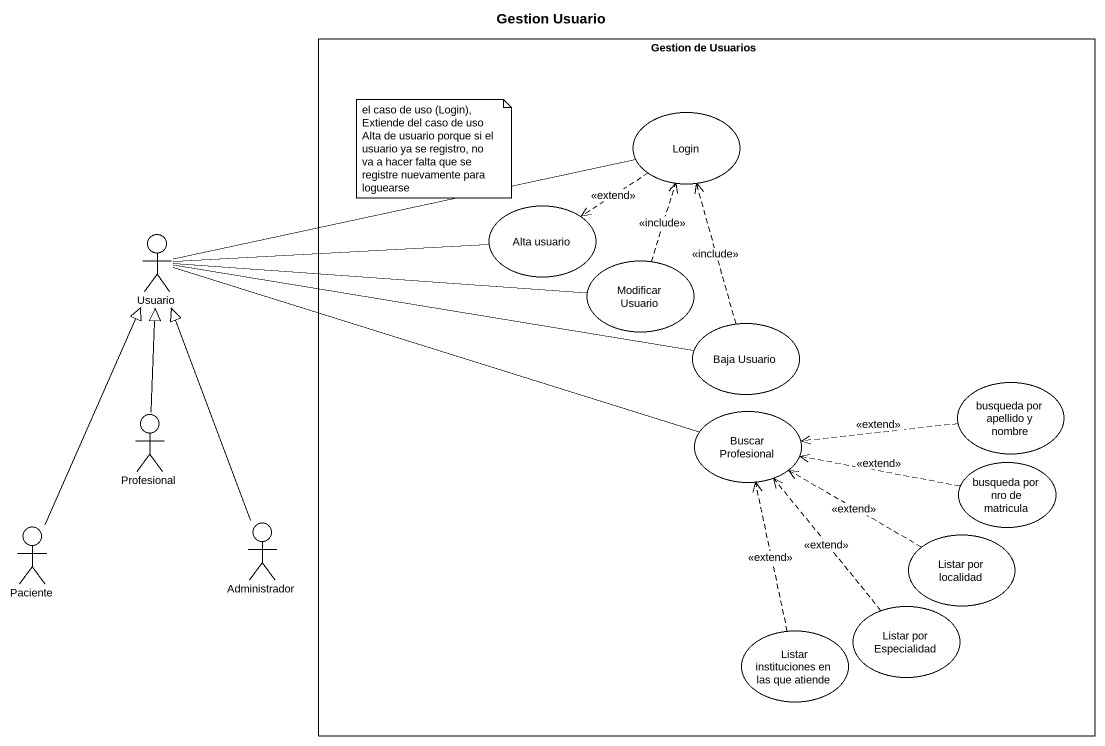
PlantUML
@startuml
title Gestion Usuario
rectangle "Gestion de Usuarios" as Gestion_de_Usuarios {
  usecase Login
  usecase "Alta usuario" as Alta_usuario
  usecase "Modificar Usuario" as Modificar_Usuario
  usecase "Baja Usuario" as Baja_Usuario
  usecase "Buscar Profesional" as Buscar_Profesional
  usecase "busqueda por apellido y nombre" as busqueda_por_apellido_y
  usecase "busqueda por nro de matricula" as busqueda_por_nro_de
  usecase "Listar por localidad" as Listar_por_localidad
  usecase "Listar instituciones en las que atiende" as Listar_instituciones_en_las
  usecase "Listar por Especialidad" as Listar_por_Especialidad
}
actor Usuario
actor Profesional
actor Paciente
actor Administrador
Login ..> Alta_usuario : <<extend>>
Usuario -right- Login
Usuario -right- Alta_usuario
Usuario -right- Modificar_Usuario
Usuario -right- Baja_Usuario
Usuario -right- Buscar_Profesional
Modificar_Usuario .up.> Login : <<include>>
Baja_Usuario .up.> Login : <<include>>
busqueda_por_apellido_y .left.> Buscar_Profesional : <<extend>>
Profesional -up-|> Usuario
busqueda_por_nro_de .left.> Buscar_Profesional : <<extend>>
Paciente -up-|> Usuario
Administrador -up-|> Usuario
Listar_por_localidad .left.> Buscar_Profesional : <<extend>>
Listar_instituciones_en_las .up.> Buscar_Profesional : <<extend>>
Listar_por_Especialidad .up.> Buscar_Profesional : <<extend>>
note as N1
  el caso de uso (Login), Extiende del caso de uso Alta de usuario porque si el usuario ya se registro, no va a hacer falta que se registre nuevamente para loguearse
end note
@enduml
